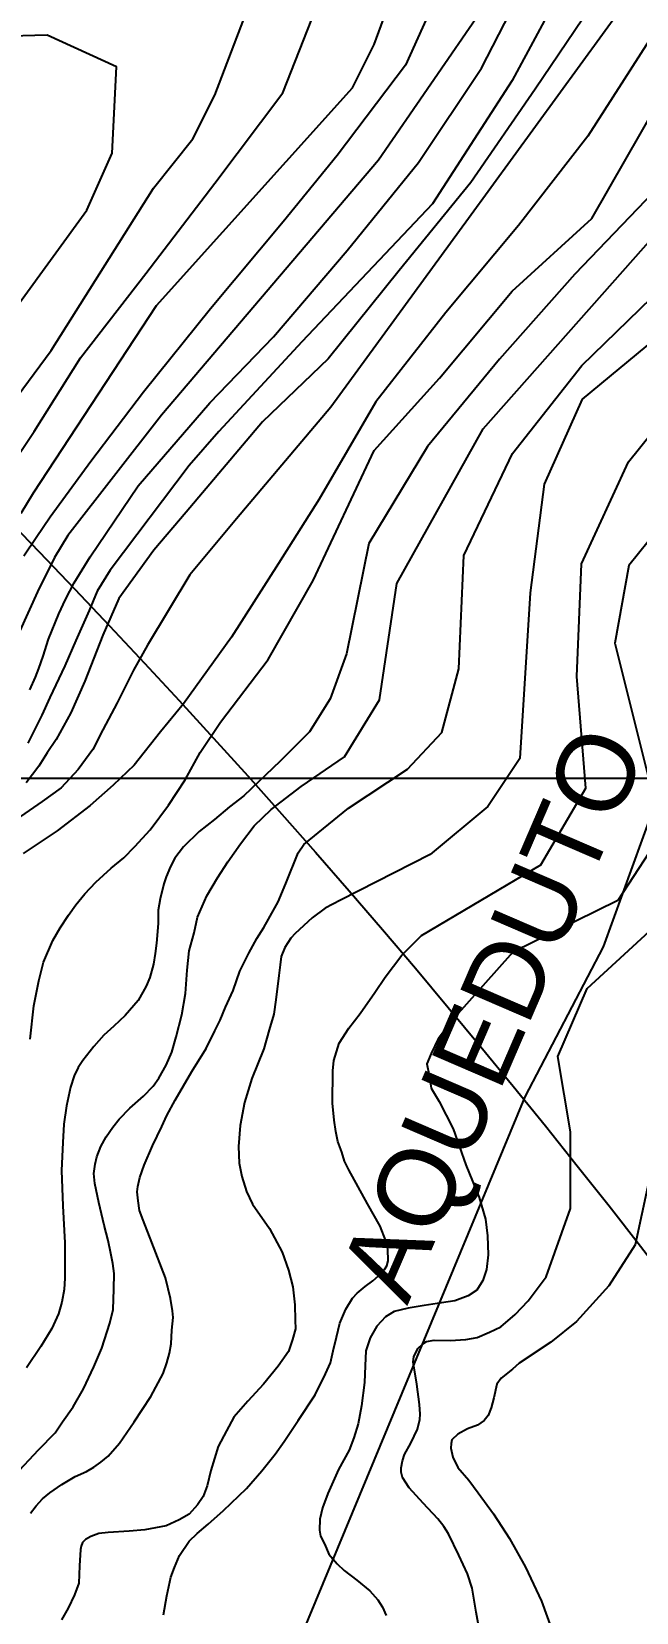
# Model space of a CAD drawing. Header units: millimetres. Extents: x 548366 to 1117317, y 7446967 to 14899125.
# Drawn here: x 556519 to 556733, y 7457121 to 7457678 of the extents above; entities that cross this region are included whole.
import ezdxf

# ---------------------------------------------------------------- set-up
doc = ezdxf.new("R2010")
doc.units = ezdxf.units.MM
doc.header["$MEASUREMENT"] = 0
for name, color, linetype in [('AQUEDUTO', 7, 'Continuous'), ('CURVA_INTERMEDIÁRIA', 32, 'Continuous'), ('CURVA_MESTRA', 36, 'Continuous'), ('MALHA_TM', 8, 'Continuous'), ('RADIAIS', 222, 'Continuous')]:
    doc.layers.add(name, color=color, linetype=linetype)
doc.styles.add('ARIAL', font='ARIAL.TTF')

msp = doc.modelspace()

# ---------------------------------------------------------------- linework, layer by layer
at = {"layer": 'AQUEDUTO', "ltscale": 5}
msp.add_lwpolyline([(555922.08, 7456404.56), (556003.1, 7456464.32), (556066.84, 7456521.98), (556153.43, 7456607.28), (556203.94, 7456649.33), (556278.51, 7456726.22), (556315.79, 7456762.26), (556394.39, 7456852.03), (556447.31, 7456908.49), (556465.35, 7456924.11), (556523.07, 7456962.56), (556551.94, 7456986.58), (556569.97, 7457014.21), (556589.22, 7457051.46), (556693.39, 7457302.63), (556721.05, 7457355.49), (556741.5, 7457411.96)], dxfattribs=at)
at = {"layer": 'CURVA_INTERMEDIÁRIA'}
for points, elevation in [([(556513.48, 7457169.24), (556521.83, 7457178.14), (556527.71, 7457184.12), (556530.33, 7457188), (556534.01, 7457193.35), (556537.68, 7457199.65), (556541.36, 7457207.41), (556544.19, 7457214.02), (556547.02, 7457222.83), (556548.19, 7457227.65), (556548.4, 7457234.78), (556548.5, 7457240.34), (556548.08, 7457243.91), (556547.35, 7457247.37), (556546.4, 7457251.99), (556544.93, 7457257.44), (556543.05, 7457265.42), (556541.69, 7457272.1), (556541.37, 7457275.67), (556541.79, 7457278.92), (556542.42, 7457281.44), (556543.79, 7457285.11), (556545.68, 7457288.57), (556547.99, 7457291.93), (556550.3, 7457294.76), (556554.08, 7457298.64), (556558.8, 7457302.84), (556562.26, 7457306.4), (556564.26, 7457309.24), (556566.88, 7457313.85), (556568.8, 7457318.45), (556570.37, 7457323.81), (556572.37, 7457331.57), (556573.63, 7457339.12), (556574.26, 7457347.3), (556574.89, 7457354.12), (556576.69, 7457360.5), (556577.85, 7457365.95), (556581.21, 7457373.51), (556584.88, 7457379.91), (556588.56, 7457385.47), (556593.07, 7457391.87), (556597.9, 7457398.16), (556603.89, 7457404.03), (556614.48, 7457412.13), (556629.78, 7457422.52), (556642.02, 7457442.69), (556648.14, 7457483.65), (556678.61, 7457538.19), (556875.6, 7457760.77)], 220), ([(556775.82, 7457753.09), (556673.49, 7457612.38), (556624.88, 7457545.87), (556591.67, 7457506.45), (556575.24, 7457486.76), (556560.27, 7457461.88), (556555.34, 7457453.07), (556549.56, 7457441.53), (556544.49, 7457432.1), (556540.92, 7457425.18), (556535.78, 7457418.05), (556529.79, 7457411.65), (556523.07, 7457406.82), (556515.51, 7457401.47)], 260), ([(556515.65, 7457508.46), (556520, 7457515.69), (556563.48, 7457581.68), (556632.56, 7457658.43), (556640.23, 7457673.78), (556650.47, 7457701.93)], 320), ([(556667.61, 7457702.73), (556651.22, 7457666.44), (556627.08, 7457634.57), (556608.09, 7457611.25), (556582.45, 7457580.55), (556558.81, 7457551.09), (556540.27, 7457526.71), (556525.94, 7457507.1), (556520.95, 7457499.79), (556516.69, 7457493.28)], 310), ([(556518.82, 7457446.18), (556520.75, 7457450.68), (556521.96, 7457453.66), (556523.49, 7457458), (556525.34, 7457464.02), (556528.98, 7457473), (556531.39, 7457478.07), (556534.45, 7457483.85), (556539.99, 7457493.05), (556557.02, 7457518.06), (556582.26, 7457547.4), (556604.69, 7457570.66), (556630.61, 7457601.12), (556655.79, 7457632.14), (556678.01, 7457665.4), (556696.28, 7457700.86)], 290), ([(556706.75, 7457694.25), (556688.84, 7457660.99), (556660.7, 7457617.5), (556614.65, 7457568.89), (556585.4, 7457537.21), (556574.93, 7457525.27), (556547.12, 7457488.42), (556542.47, 7457480.99), (556539.66, 7457474.13), (556535.02, 7457463.62), (556531.05, 7457454.69), (556525.83, 7457443.46), (556523.01, 7457437.25), (556518.05, 7457427.33)], 280), ([(556506.22, 7457538.76), (556526.29, 7457565.84), (556562.34, 7457623.04), (556576.28, 7457640.53), (556583.95, 7457655.88), (556596.74, 7457689.13)], 340), ([(556510.74, 7457523.08), (556520.33, 7457537.26), (556536.6, 7457563.3), (556559.72, 7457593.04), (556584.02, 7457624.81), (556607.99, 7457656.66), (556622.55, 7457693.86)], 330), ([(556719.31, 7457691.14), (556696.99, 7457657.95), (556674.28, 7457625.02), (556649.03, 7457594.05), (556623.95, 7457562.9), (556600.84, 7457540.69), (556573.94, 7457508.85), (556562.48, 7457495.41), (556550.17, 7457478.34), (556544.5, 7457465.45), (556538.1, 7457449.19), (556533.27, 7457438.07), (556528.09, 7457428.64), (556524.84, 7457423.92), (556521.9, 7457419.2), (556517.49, 7457413.43)], 270), ([(556518.87, 7457322.94), (556520.13, 7457334.79), (556521.91, 7457343.5), (556523.61, 7457350.19), (556526.86, 7457357.74), (556529.49, 7457362.25), (556532.43, 7457366.76), (556534.95, 7457370.33), (556538.2, 7457374.21), (556541.98, 7457378.3), (556547.44, 7457383.23), (556551.9, 7457386.88), (556555.78, 7457390.87), (556561.24, 7457396.85), (556567.65, 7457405.45), (556573.53, 7457414.47), (556578.88, 7457424.12), (556585.97, 7457434.75), (556602.82, 7457456.92), (556618.68, 7457484.74), (556640.23, 7457530.52), (556663.26, 7457556.1), (556688.84, 7457586.8), (556716.98, 7457612.38), (556757.92, 7457684.02)], 240), ([(556738.58, 7457621.58), (556710.89, 7457592.73), (556684.43, 7457562.75), (556658.95, 7457531.94), (556638.34, 7457497.74), (556630.37, 7457458.92), (556624.7, 7457442.94), (556617.36, 7457431.31), (556607.06, 7457421.03), (556594.21, 7457408.79), (556589.17, 7457404.91), (556583.92, 7457400.4), (556578.46, 7457396.2), (556573, 7457390.85), (556569.85, 7457386.86), (556568.38, 7457383.82), (556566.81, 7457380.25), (556565.97, 7457377.74), (556564.67, 7457372.51), (556564.04, 7457368.52), (556564.04, 7457363.8), (556563.41, 7457356.88), (556562.99, 7457353.21), (556562.36, 7457349.43), (556561.1, 7457344.71), (556559.73, 7457341.67), (556557, 7457336.63), (556552.39, 7457331.28), (556548.36, 7457327.53), (556544.89, 7457324.38), (556541.32, 7457320.39), (556537.44, 7457315.46), (556535.76, 7457313.05), (556534.39, 7457310.01), (556533.13, 7457306.02), (556531.66, 7457299.52), (556530.72, 7457293.01), (556530.4, 7457286.51), (556529.9, 7457276.66), (556530.43, 7457264.17), (556531.16, 7457251.16), (556531.06, 7457238.68), (556530.84, 7457234.7), (556530, 7457230.3), (556528.84, 7457226.1), (556526.53, 7457220.96), (556522.65, 7457214.56), (556517.61, 7457207.11)], 230), ([(556518.95, 7457155.82), (556521.01, 7457158.37), (556523.23, 7457160.92), (556525.79, 7457162.98), (556530.08, 7457165.95), (556534.77, 7457168.75), (556538.73, 7457170.56), (556541.37, 7457172.04), (556543.84, 7457173.77), (556546.4, 7457175.92), (556550.36, 7457180.53), (556555.51, 7457188.01), (556561.44, 7457196.99), (556565.73, 7457205.06), (556567.13, 7457208.85), (556568.04, 7457212.31), (556568.62, 7457215.53), (556568.78, 7457220.39), (556569.29, 7457224.82), (556569.04, 7457227.21), (556568.38, 7457231.5), (556566.57, 7457238.83), (556561.79, 7457251.27), (556558.74, 7457259.17), (556557.48, 7457262.62), (556556.91, 7457265.99), (556556.66, 7457269.12), (556556.82, 7457271.02), (556557.57, 7457274.23), (556559.05, 7457278.51), (556562.02, 7457285.35), (556565.31, 7457292.19), (556567.07, 7457296.12), (556570.04, 7457301.47), (556575.89, 7457311.6), (556580.92, 7457319.67), (556584.05, 7457325.93), (556585.88, 7457329.71), (556587.78, 7457334.24), (556590.42, 7457340.17), (556592.81, 7457347), (556596.02, 7457353.35), (556598.82, 7457358.45), (556601.3, 7457362.33), (556602.96, 7457365.35), (556606.34, 7457371.45), (556609.06, 7457377.88), (556613.35, 7457388.67), (556615.41, 7457391.63), (556631.15, 7457404.5), (556651.93, 7457418.25), (556664.05, 7457431.08), (556670.03, 7457453.63), (556671.78, 7457493.53), (556688.93, 7457529.52), (556713.38, 7457560.58), (556742.1, 7457588.43)], 210), ([(556565.9, 7457120.03), (556567.03, 7457126.71), (556568.49, 7457133.26), (556569.78, 7457136.65), (556571.56, 7457140.94), (556574.96, 7457145.95), (556577.71, 7457148.61), (556581.59, 7457152.01), (556587.03, 7457156.83), (556595.12, 7457164.58), (556600.62, 7457170.73), (556605.31, 7457176.63), (556608.5, 7457181.13), (556613.43, 7457188.56), (556619.34, 7457197.54), (556623.06, 7457204.97), (556624.76, 7457208.85), (556625.73, 7457213.13), (556626.87, 7457217.89), (556628.08, 7457222.82), (556630.19, 7457227.75), (556632.53, 7457231.71), (556634.23, 7457233.41), (556636.98, 7457235.75), (556639.73, 7457237.77), (556641.75, 7457239.55), (556643.78, 7457241.81), (556644.66, 7457243.1), (556645.07, 7457244.8), (556644.99, 7457248.92), (556644.35, 7457251.82), (556642.33, 7457257.07), (556637.8, 7457264.91), (556631.25, 7457276.88), (556629.71, 7457279.95), (556628.74, 7457283.18), (556627.37, 7457286.9), (556626.7, 7457290.43), (556626.13, 7457294.47), (556625.49, 7457300.37), (556625.57, 7457311.77), (556625.97, 7457315.48), (556627.84, 7457321.6), (556631.24, 7457326.86), (556635.2, 7457332.03), (556640.38, 7457339.47), (556644.02, 7457344.8), (556649.94, 7457352.6), (556656.86, 7457359.51), (556698.9, 7457384.48), (556714.81, 7457411.5), (556711.67, 7457450.85), (556713.32, 7457490.58), (556729.82, 7457526.55), (556754.51, 7457557.23)], 190), ([(556750.48, 7457515.35), (556729.95, 7457489.97), (556725.07, 7457462.64), (556737.77, 7457411.87)], 180), ([(556742.66, 7457397.23), (556726.05, 7457371.85), (556689.05, 7457353.65), (556667.9, 7457329.97), (556662.8, 7457323.05), (556660.25, 7457317.96), (556658.79, 7457314.31), (556659.52, 7457310.31), (556660.33, 7457305.75), (556663.07, 7457301.06), (556668.06, 7457291.41), (556672.46, 7457278.69), (556677.16, 7457267.15), (556679.41, 7457259.46), (556680.19, 7457253.69), (556680.39, 7457246.94), (556679.8, 7457241.76), (556678.53, 7457237.85), (556676.38, 7457234.52), (556673.34, 7457232.53), (556668.64, 7457230.77), (556663.94, 7457229.99), (556657.87, 7457229.01), (556652.2, 7457228.13), (556647.21, 7457226.95), (556644.17, 7457225.1), (556641.14, 7457221.77), (556638.79, 7457217.66), (556637.22, 7457213.07), (556637.03, 7457207.79), (556636.74, 7457201.95), (556635.66, 7457193.63), (556634.49, 7457187.28), (556633.02, 7457182.39), (556631.36, 7457178.09), (556627.64, 7457171.24), (556623.9, 7457162.76), (556621.95, 7457157.67), (556621.06, 7457153.76), (556620.87, 7457149.85), (556621.26, 7457147.7), (556622.73, 7457144.76), (556624.2, 7457141.34), (556627.13, 7457137.92), (556629.58, 7457135.57), (556634.08, 7457132.25), (556638.68, 7457128.43), (556641.52, 7457125.3), (556643.08, 7457122.66), (556644.36, 7457119.73)], 180), ([(556677.54, 7457113.16), (556676.17, 7457120.98), (556674.71, 7457129.39), (556673.14, 7457134.48), (556670.01, 7457141.03), (556666.38, 7457148.55), (556664.72, 7457151.19), (556662.66, 7457153.83), (556657.47, 7457159.4), (556652.48, 7457164.78), (556650.23, 7457168.4), (556649.74, 7457170.35), (556649.74, 7457171.82), (556650.13, 7457174.27), (556650.92, 7457176.52), (556653.17, 7457180.52), (556655.52, 7457185.51), (556656.3, 7457188.84), (556656.4, 7457190.79), (556656.22, 7457194.2), (556655.24, 7457201.34), (556653.97, 7457209.16), (556654.17, 7457211.02), (556655.54, 7457213.86), (556657.4, 7457215.52), (556658.67, 7457216.4), (556661.31, 7457216.79), (556666.99, 7457216.69), (556672.47, 7457217.08), (556676.48, 7457217.77), (556680.88, 7457219.72), (556684.8, 7457221.58), (556689.89, 7457225.88), (556694.49, 7457230.68), (556700.87, 7457239.16), (556709.41, 7457263.23), (556709.41, 7457290.31), (556704.89, 7457316.89), (556715.26, 7457340.8), (556744.55, 7457367.81)], 170), ([(556739.3, 7457283.22), (556732.18, 7457250.5), (556722.91, 7457235.95), (556711.54, 7457223.48), (556702.49, 7457216.11), (556691.28, 7457208.74), (556689.02, 7457206.56), (556684.91, 7457203.43), (556683.44, 7457201.37), (556682.36, 7457196.48), (556681.39, 7457192.96), (556680.41, 7457190.32), (556678.94, 7457188.56), (556676.59, 7457186.9), (556673.07, 7457185.53), (556669.74, 7457183.67), (556667.59, 7457181.72), (556667.29, 7457180.35), (556667.19, 7457178.78), (556667.98, 7457175.56), (556669.64, 7457171.94), (556673.56, 7457167.44), (556676.89, 7457162.96), (556682.27, 7457155.62), (556687.95, 7457146.92), (556693.53, 7457136.85), (556699.2, 7457124.82), (556703.13, 7457113.78)], 160)]:
    msp.add_lwpolyline(points, dxfattribs=dict(at, elevation=elevation))
at = {"layer": 'CURVA_MESTRA'}
for points, elevation in [([(556678.57, 7457686.55), (556641.71, 7457632.96), (556565.2, 7457543.03), (556532.19, 7457500.63), (556527.43, 7457492.87), (556521.41, 7457480.7), (556515.21, 7457466.96)], 300), ([(556515.08, 7457582.67), (556538.87, 7457615.35), (556547.8, 7457635.4), (556549.28, 7457665.84), (556524.88, 7457677.06), (556485.98, 7457676.02)], 350), ([(556737.1, 7457675.11), (556715.47, 7457641.46), (556691.05, 7457609.9), (556665.42, 7457579.23), (556640.74, 7457547.76), (556620.74, 7457513.38), (556606.5, 7457490.68), (556589.88, 7457464.74), (556572.99, 7457441.27), (556564.8, 7457431.41), (556555.56, 7457419.55), (556548.11, 7457412.52), (556539.98, 7457405.41), (556528.43, 7457396.49), (556516.46, 7457388.42)], 250), ([(556761.88, 7457588.66), (556713.52, 7457548.67), (556700.18, 7457518.67), (556695.18, 7457480.34), (556691.49, 7457421.97), (556680.27, 7457404.98), (556659.95, 7457388.05), (556628.26, 7457371.98), (556622.89, 7457369.15), (556618.35, 7457365.82), (556612.35, 7457360.3), (556610.83, 7457358.6), (556608.69, 7457355.3), (556607.44, 7457352.18), (556607.08, 7457349.15), (556606.54, 7457345.49), (556605.47, 7457336.84), (556604.76, 7457331.84), (556603.15, 7457326.31), (556601.28, 7457319.53), (556597.07, 7457309.09), (556594.48, 7457300.62), (556592.96, 7457292.59), (556592.34, 7457285.19), (556592.6, 7457279.21), (556593.5, 7457274.57), (556595.19, 7457269.22), (556597.26, 7457264.76), (556603.33, 7457256.2), (556607.79, 7457247.82), (556609.94, 7457241.48), (556611.45, 7457235.68), (556612.17, 7457229.35), (556612.34, 7457223.92), (556612.43, 7457220.89), (556611.35, 7457217.05), (556609.93, 7457212.86), (556606.36, 7457207.69), (556601.18, 7457201.36), (556595.64, 7457195.38), (556590.73, 7457189.67), (556588.14, 7457184.85), (556585.17, 7457179.34), (556582.58, 7457170.86), (556581.34, 7457165.51), (556579.91, 7457161.68), (556577.85, 7457158.73), (556574.91, 7457155.52), (556571.43, 7457153.47), (556566.78, 7457151.42), (556559.37, 7457149.99), (556553.75, 7457149.45), (556546.39, 7457149.03), (556543.08, 7457148.68), (556540.23, 7457147.61), (556538.35, 7457146.54), (556537.28, 7457145.47), (556536.84, 7457144.22), (556536.66, 7457142.97), (556536.3, 7457137.26), (556536.03, 7457131.1), (556534.51, 7457127), (556532.28, 7457122.36), (556529.87, 7457118.26)], 200)]:
    msp.add_lwpolyline(points, dxfattribs=dict(at, elevation=elevation))
at = {"layer": 'MALHA_TM'}
msp.add_lwpolyline([(549360, 7457415), (559365, 7457415)], dxfattribs=at)
at = {"layer": 'RADIAIS', "linetype": 'Continuous', "ltscale": 2.5}
for radius in [4998.2, 3998.56, 2998.91]:
    msp.add_circle((554363.71, 7455412.75), radius, dxfattribs=at)

# ---------------------------------------------------------------- texts
at = {"layer": 'AQUEDUTO', "style": 'ARIAL'}
msp.add_text('AQUEDUTO', height=27, rotation=66.6633, dxfattribs=at).set_placement((556651.84, 7457228.81))

doc.saveas('drawing.dxf')
